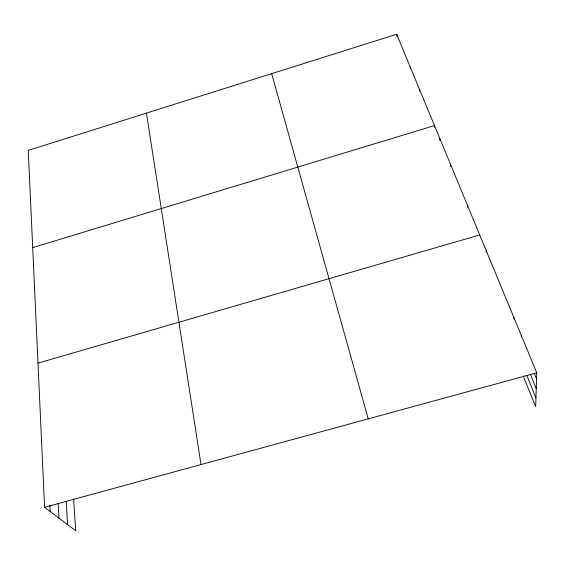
<?xml version="1.0" encoding="UTF-8"?>
<svg xmlns="http://www.w3.org/2000/svg" width="565" height="565" viewBox="0 0 565 565"><rect width="100%" height="100%" fill="white"/><g stroke="black" fill="none" stroke-linecap="round" stroke-linejoin="round"><path stroke-width="0.85" d="M521.311 337.114L521.311 335.504M73.62 499.015L75.703 530.761L44.586 507.292L28.25 150.375L396.694 34.239L536.75 372.822L535.669 406.786L523.232 375.902M32.699 247.618L434.471 125.578L434.669 127.259M37.989 363.133L479.72 234.962M44.586 507.292L536.75 372.822M534.2 373.26L536.552 378.974M530.323 374.009L536.249 388.515M526.884 375.612L535.952 397.965M271.666 73.648L368.239 418.863M146.448 113.12L201.02 464.55M396.694 34.239L397.082 36.838M410.105 66.67L410.345 68.386M419.534 89.461L419.76 91.17M439.683 138.164L439.958 140.671M450.453 164.21L450.708 166.682M467.594 205.639L467.721 207.242M66.19 501.275L67.602 524.652M486.211 250.634L486.31 252.386M58.117 503.245L58.937 518.119M49.918 505.59L50.207 511.53M513.91 317.608L513.931 319.253"/></g></svg>
